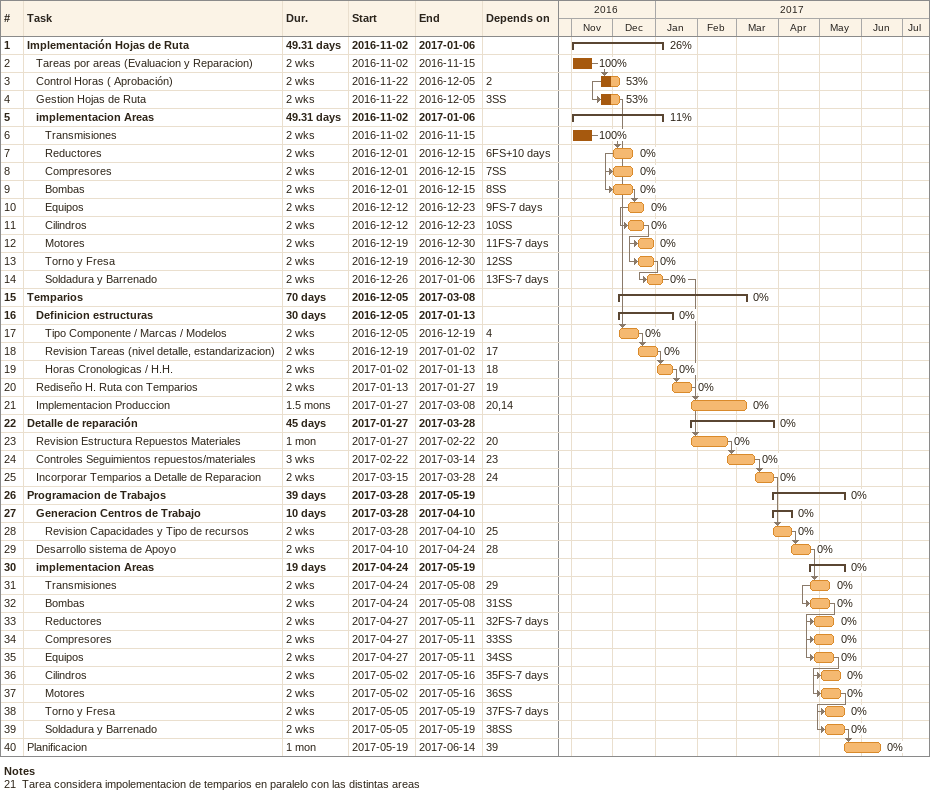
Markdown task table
| ID | Level | Task | Duration | Start | Finish | Predecessors | % complete |
|---|---|---|---|---|---|---|---|
| 1 | 1 | **Implementación Hojas de Ruta** | 49.31d | 2016-11-02 | 2017-01-06 |  | 26 |
| 2 | 2 | Tareas por areas (Evaluacion y Reparacion) | 2w | 2016-11-02 | 2016-11-15 |  | 100 |
| 3 | 2 | Control Horas ( Aprobación) | 2w | 2016-11-22 | 2016-12-05 | 2 | 53 |
| 4 | 2 | Gestion Hojas de Ruta | 2w | 2016-11-22 | 2016-12-05 | 3SS | 53 |
| 5 | 2 | **implementacion Areas** | 49.31d | 2016-11-02 | 2017-01-06 |  | 11 |
| 6 | 3 | Transmisiones | 2w | 2016-11-02 | 2016-11-15 |  | 100 |
| 7 | 3 | Reductores | 2w | 2016-12-01 | 2016-12-15 | 6FS+10d | 0 |
| 8 | 3 | Compresores | 2w | 2016-12-01 | 2016-12-15 | 7SS | 0 |
| 9 | 3 | Bombas | 2w | 2016-12-01 | 2016-12-15 | 8SS | 0 |
| 10 | 3 | Equipos | 2w | 2016-12-12 | 2016-12-23 | 9FS-7d | 0 |
| 11 | 3 | Cilindros | 2w | 2016-12-12 | 2016-12-23 | 10SS | 0 |
| 12 | 3 | Motores | 2w | 2016-12-19 | 2016-12-30 | 11FS-7d | 0 |
| 13 | 3 | Torno y Fresa | 2w | 2016-12-19 | 2016-12-30 | 12SS | 0 |
| 14 | 3 | Soldadura y Barrenado | 2w | 2016-12-26 | 2017-01-06 | 13FS-7d | 0 |
| 15 | 1 | **Temparios** | 70d | 2016-12-05 | 2017-03-08 |  | 0 |
| 16 | 2 | **Definicion estructuras** | 30d | 2016-12-05 | 2017-01-13 |  | 0 |
| 17 | 3 | Tipo Componente / Marcas / Modelos | 2w | 2016-12-05 | 2016-12-19 | 4 | 0 |
| 18 | 3 | Revision Tareas (nivel detalle, estandarizacion) | 2w | 2016-12-19 | 2017-01-02 | 17 | 0 |
| 19 | 3 | Horas Cronologicas / H.H. | 2w | 2017-01-02 | 2017-01-13 | 18 | 0 |
| 20 | 2 | Rediseño H. Ruta con Temparios | 2w | 2017-01-13 | 2017-01-27 | 19 | 0 |
| 21 | 2 | Implementacion Produccion | 1.5mo | 2017-01-27 | 2017-03-08 | 20, 14 | 0 |
| 22 | 1 | **Detalle de reparación** | 45d | 2017-01-27 | 2017-03-28 |  | 0 |
| 23 | 2 | Revision Estructura Repuestos Materiales | 1mo | 2017-01-27 | 2017-02-22 | 20 | 0 |
| 24 | 2 | Controles Seguimientos repuestos/materiales | 3w | 2017-02-22 | 2017-03-14 | 23 | 0 |
| 25 | 2 | Incorporar Temparios a Detalle de Reparacion | 2w | 2017-03-15 | 2017-03-28 | 24 | 0 |
| 26 | 1 | **Programacion de Trabajos** | 39d | 2017-03-28 | 2017-05-19 |  | 0 |
| 27 | 2 | **Generacion Centros de Trabajo** | 10d | 2017-03-28 | 2017-04-10 |  | 0 |
| 28 | 3 | Revision Capacidades y Tipo de recursos | 2w | 2017-03-28 | 2017-04-10 | 25 | 0 |
| 29 | 2 | Desarrollo sistema de Apoyo | 2w | 2017-04-10 | 2017-04-24 | 28 | 0 |
| 30 | 2 | **implementacion Areas** | 19d | 2017-04-24 | 2017-05-19 |  | 0 |
| 31 | 3 | Transmisiones | 2w | 2017-04-24 | 2017-05-08 | 29 | 0 |
| 32 | 3 | Bombas | 2w | 2017-04-24 | 2017-05-08 | 31SS | 0 |
| 33 | 3 | Reductores | 2w | 2017-04-27 | 2017-05-11 | 32FS-7d | 0 |
| 34 | 3 | Compresores | 2w | 2017-04-27 | 2017-05-11 | 33SS | 0 |
| 35 | 3 | Equipos | 2w | 2017-04-27 | 2017-05-11 | 34SS | 0 |
| 36 | 3 | Cilindros | 2w | 2017-05-02 | 2017-05-16 | 35FS-7d | 0 |
| 37 | 3 | Motores | 2w | 2017-05-02 | 2017-05-16 | 36SS | 0 |
| 38 | 3 | Torno y Fresa | 2w | 2017-05-05 | 2017-05-19 | 37FS-7d | 0 |
| 39 | 3 | Soldadura y Barrenado | 2w | 2017-05-05 | 2017-05-19 | 38SS | 0 |
| 40 | 1 | Planificacion | 1mo | 2017-05-19 | 2017-06-14 | 39 | 0 |

Notes
- 21: Tarea considera impolementacion de temparios en paralelo con las distintas areas
